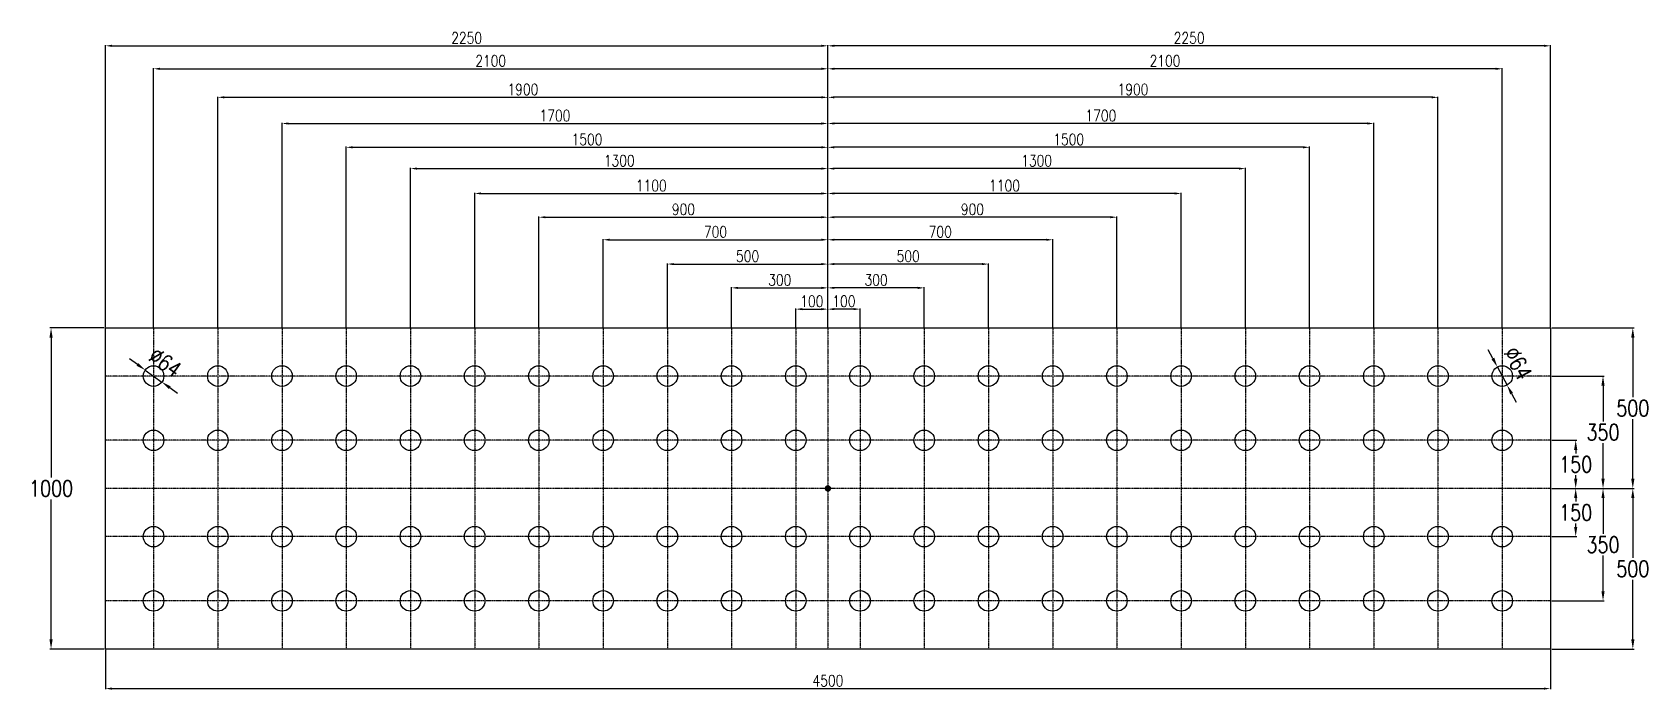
# Model space of a CAD drawing. Header units: millimetres. Extents: x 1541 to 289025, y -12015 to 47026.
# Drawn here: x 81802 to 86833, y 6108 to 8155 of the extents above; entities that cross this region are included whole.
import ezdxf

# ---------------------------------------------------------------- set-up
doc = ezdxf.new("R2010")
doc.units = ezdxf.units.MM
doc.header["$LTSCALE"] = 0.1
doc.linetypes.add('DASHDOT', pattern=[25.4, 12.7, -6.35, 0, -6.35])
for name, color, linetype in [('COTAS', 8, 'Continuous'), ('EJE PERNO', 1, 'DASHDOT'), ('PERNOS', 3, 'Continuous'), ('PLATINA', 5, 'Continuous')]:
    doc.layers.add(name, color=color, linetype=linetype)
doc.styles.add('CNI_COTAS', font='romans.shx', dxfattribs={"width": 0.8})
doc.dimstyles.new('1.2', dxfattribs={"dimscale": 0, "dimtxt": 35, "dimasz": 20, "dimexe": 2, "dimexo": 2, "dimgap": 7, "dimtad": 1, "dimdec": 0, "dimzin": 4, "dimdsep": 46, "dimtxsty": 'CNI_COTAS', "dimcen": 0, "dimclrd": 256, "dimclrt": 3, "dimadec": 0, "dimazin": 0, "dimtfac": 1, "dimtdec": 0, "dimtmove": 2, "dimatfit": 0, "dimfxl": 0.05, "dimtolj": 1, "dimtzin": 0, "dimarcsym": 1})
doc.dimstyles.new('1.3', dxfattribs={"dimscale": 0, "dimtxt": 50, "dimasz": 30, "dimexe": 4, "dimexo": 4, "dimgap": 9, "dimtad": 1, "dimdec": 0, "dimzin": 4, "dimdsep": 46, "dimtxsty": 'CNI_COTAS', "dimcen": 0, "dimclrd": 256, "dimclrt": 3, "dimadec": 0, "dimazin": 0, "dimtfac": 1, "dimtdec": 0, "dimtmove": 2, "dimatfit": 0, "dimfxl": 0.05, "dimtolj": 1, "dimtzin": 0, "dimarcsym": 0})

# ---------------------------------------------------------------- blocks, each defined once
blk = doc.blocks.new('*D1571')
at = {"layer": 'COTAS', "lineweight": -2, "ltscale": 3, "transparency": 16777216}
for p, q in [((82129.4, 7120.7), (82105, 7138.2)), ((82153.8, 7103.2), (82205.8, 7066)), ((82230.2, 7048.5), (82254.6, 7031))]:
    blk.add_line(p, q, dxfattribs=at)
at = {"layer": 'COTAS', "ltscale": 3, "transparency": 16777216}
for points in [[(82132.3, 7124.8), (82126.5, 7116.6), (82153.8, 7103.2)], [(82233.1, 7052.6), (82227.3, 7044.4), (82205.8, 7066)]]:
    blk.add_solid(points, dxfattribs=at)
at = {"layer": 'Defpoints', "color": 0, "ltscale": 3, "transparency": 16777216}
for p in [(82153.8, 7103.2), (82205.8, 7066)]:
    blk.add_point(p, dxfattribs=at)
at = {"layer": 'COTAS', "color": 3, "ltscale": 3, "transparency": 16777216, "insert": (82216.1, 7126.5), "char_height": 50, "attachment_point": 5, "rotation": 324.3903, "style": 'CNI_COTAS'}
blk.add_mtext('\\A1;∅64', dxfattribs=at)
blk = doc.blocks.new('*D1572')
at = {"layer": 'COTAS', "lineweight": -2, "ltscale": 3, "transparency": 16777216}
for p, q in [((86350.6, 7139.3), (86336.5, 7165.8)), ((86364.8, 7112.8), (86394.9, 7056.4)), ((86409, 7029.9), (86423.1, 7003.4))]:
    blk.add_line(p, q, dxfattribs=at)
at = {"layer": 'COTAS', "ltscale": 3, "transparency": 16777216}
for points in [[(86355, 7141.7), (86346.2, 7137), (86364.8, 7112.8)], [(86413.4, 7032.3), (86404.6, 7027.6), (86394.9, 7056.4)]]:
    blk.add_solid(points, dxfattribs=at)
at = {"layer": 'Defpoints', "color": 0, "ltscale": 3, "transparency": 16777216}
for p in [(86364.8, 7112.8), (86394.9, 7056.4)]:
    blk.add_point(p, dxfattribs=at)
at = {"layer": 'COTAS', "color": 3, "ltscale": 3, "transparency": 16777216, "insert": (86428.9, 7124), "char_height": 50, "attachment_point": 5, "rotation": 298.0742, "style": 'CNI_COTAS'}
blk.add_mtext('\\A1;∅64', dxfattribs=at)
blk = doc.blocks.new('*D1625')
at = {"layer": 'COTAS', "color": 0, "lineweight": -2, "transparency": 16777216}
for p, q in [((84279.8, 7236.6), (84279.8, 7295)), ((84379.8, 7236.6), (84379.8, 7295))]:
    blk.add_line(p, q, dxfattribs=at)
at = {"layer": 'COTAS', "lineweight": -2, "transparency": 16777216}
blk.add_line((84359.8, 7293), (84299.8, 7293), dxfattribs=at)
at = {"layer": 'COTAS', "transparency": 16777216}
for points in [[(84299.8, 7296.3), (84299.8, 7289.7), (84279.8, 7293)], [(84359.8, 7296.3), (84359.8, 7289.7), (84379.8, 7293)]]:
    blk.add_solid(points, dxfattribs=at)
at = {"layer": 'Defpoints', "color": 0, "transparency": 16777216}
for p in [(84279.8, 7293), (84279.8, 7234.6), (84379.8, 7234.6)]:
    blk.add_point(p, dxfattribs=at)
at = {"layer": 'COTAS', "color": 3, "transparency": 16777216, "insert": (84329.8, 7317.5), "char_height": 35, "attachment_point": 5, "style": 'CNI_COTAS'}
blk.add_mtext('\\A1;100', dxfattribs=at)
blk = doc.blocks.new('*D1626')
at = {"layer": 'COTAS', "color": 0, "lineweight": -2, "transparency": 16777216}
for p, q in [((84279.8, 7236.6), (84279.8, 7361.2)), ((84579.8, 7236.6), (84579.8, 7361.2))]:
    blk.add_line(p, q, dxfattribs=at)
at = {"layer": 'COTAS', "lineweight": -2, "transparency": 16777216}
blk.add_line((84559.8, 7359.2), (84299.8, 7359.2), dxfattribs=at)
at = {"layer": 'COTAS', "transparency": 16777216}
for points in [[(84299.8, 7362.5), (84299.8, 7355.8), (84279.8, 7359.2)], [(84559.8, 7362.5), (84559.8, 7355.8), (84579.8, 7359.2)]]:
    blk.add_solid(points, dxfattribs=at)
at = {"layer": 'Defpoints', "color": 0, "transparency": 16777216}
for p in [(84279.8, 7359.2), (84279.8, 7234.6), (84579.8, 7234.6)]:
    blk.add_point(p, dxfattribs=at)
at = {"layer": 'COTAS', "color": 3, "transparency": 16777216, "insert": (84429.8, 7383.7), "char_height": 35, "attachment_point": 5, "style": 'CNI_COTAS'}
blk.add_mtext('\\A1;300', dxfattribs=at)
blk = doc.blocks.new('*D1627')
at = {"layer": 'COTAS', "color": 0, "lineweight": -2, "transparency": 16777216}
for p, q in [((84279.8, 7236.6), (84279.8, 7435.3)), ((84779.8, 7236.6), (84779.8, 7435.3))]:
    blk.add_line(p, q, dxfattribs=at)
at = {"layer": 'COTAS', "lineweight": -2, "transparency": 16777216}
blk.add_line((84759.8, 7433.3), (84299.8, 7433.3), dxfattribs=at)
at = {"layer": 'COTAS', "transparency": 16777216}
for points in [[(84299.8, 7436.6), (84299.8, 7429.9), (84279.8, 7433.3)], [(84759.8, 7436.6), (84759.8, 7429.9), (84779.8, 7433.3)]]:
    blk.add_solid(points, dxfattribs=at)
at = {"layer": 'Defpoints', "color": 0, "transparency": 16777216}
for p in [(84279.8, 7433.3), (84279.8, 7234.6), (84779.8, 7234.6)]:
    blk.add_point(p, dxfattribs=at)
at = {"layer": 'COTAS', "color": 3, "transparency": 16777216, "insert": (84529.8, 7457.8), "char_height": 35, "attachment_point": 5, "style": 'CNI_COTAS'}
blk.add_mtext('\\A1;500', dxfattribs=at)
blk = doc.blocks.new('*D1628')
at = {"layer": 'COTAS', "color": 0, "lineweight": -2, "transparency": 16777216}
for p, q in [((84279.8, 7236.6), (84279.8, 7511)), ((84979.8, 7236.6), (84979.8, 7511))]:
    blk.add_line(p, q, dxfattribs=at)
at = {"layer": 'COTAS', "lineweight": -2, "transparency": 16777216}
blk.add_line((84959.8, 7509), (84299.8, 7509), dxfattribs=at)
at = {"layer": 'COTAS', "transparency": 16777216}
for points in [[(84299.8, 7512.3), (84299.8, 7505.7), (84279.8, 7509)], [(84959.8, 7512.3), (84959.8, 7505.7), (84979.8, 7509)]]:
    blk.add_solid(points, dxfattribs=at)
at = {"layer": 'Defpoints', "color": 0, "transparency": 16777216}
for p in [(84279.8, 7509), (84279.8, 7234.6), (84979.8, 7234.6)]:
    blk.add_point(p, dxfattribs=at)
at = {"layer": 'COTAS', "color": 3, "transparency": 16777216, "insert": (84629.8, 7533.5), "char_height": 35, "attachment_point": 5, "style": 'CNI_COTAS'}
blk.add_mtext('\\A1;700', dxfattribs=at)
blk = doc.blocks.new('*D1629')
at = {"layer": 'COTAS', "color": 0, "lineweight": -2, "transparency": 16777216}
for p, q in [((84279.8, 7236.6), (84279.8, 7581.2)), ((85179.8, 7236.6), (85179.8, 7581.2))]:
    blk.add_line(p, q, dxfattribs=at)
at = {"layer": 'COTAS', "lineweight": -2, "transparency": 16777216}
blk.add_line((85159.8, 7579.2), (84299.8, 7579.2), dxfattribs=at)
at = {"layer": 'COTAS', "transparency": 16777216}
for points in [[(84299.8, 7582.5), (84299.8, 7575.9), (84279.8, 7579.2)], [(85159.8, 7582.5), (85159.8, 7575.9), (85179.8, 7579.2)]]:
    blk.add_solid(points, dxfattribs=at)
at = {"layer": 'Defpoints', "color": 0, "transparency": 16777216}
for p in [(84279.8, 7579.2), (84279.8, 7234.6), (85179.8, 7234.6)]:
    blk.add_point(p, dxfattribs=at)
at = {"layer": 'COTAS', "color": 3, "transparency": 16777216, "insert": (84729.8, 7603.7), "char_height": 35, "attachment_point": 5, "rotation": 359.9999, "style": 'CNI_COTAS'}
blk.add_mtext('\\A1;900', dxfattribs=at)
blk = doc.blocks.new('*D1630')
at = {"layer": 'COTAS', "color": 0, "lineweight": -2, "transparency": 16777216}
for p, q in [((84279.8, 7236.6), (84279.8, 7655.2)), ((85379.8, 7236.6), (85379.8, 7655.2))]:
    blk.add_line(p, q, dxfattribs=at)
at = {"layer": 'COTAS', "lineweight": -2, "transparency": 16777216}
blk.add_line((85359.8, 7653.2), (84299.8, 7653.2), dxfattribs=at)
at = {"layer": 'COTAS', "transparency": 16777216}
for points in [[(84299.8, 7656.5), (84299.8, 7649.8), (84279.8, 7653.2)], [(85359.8, 7656.5), (85359.8, 7649.8), (85379.8, 7653.2)]]:
    blk.add_solid(points, dxfattribs=at)
at = {"layer": 'Defpoints', "color": 0, "transparency": 16777216}
for p in [(84279.8, 7653.2), (84279.8, 7234.6), (85379.8, 7234.6)]:
    blk.add_point(p, dxfattribs=at)
at = {"layer": 'COTAS', "color": 3, "transparency": 16777216, "insert": (84829.8, 7677.7), "char_height": 35, "attachment_point": 5, "rotation": 359.9999, "style": 'CNI_COTAS'}
blk.add_mtext('\\A1;1100', dxfattribs=at)
blk = doc.blocks.new('*D1631')
at = {"layer": 'COTAS', "color": 0, "lineweight": -2, "transparency": 16777216}
for p, q in [((84279.8, 7236.6), (84279.8, 7732.6)), ((85579.8, 7236.6), (85579.8, 7732.6))]:
    blk.add_line(p, q, dxfattribs=at)
at = {"layer": 'COTAS', "lineweight": -2, "transparency": 16777216}
blk.add_line((85559.8, 7730.6), (84299.8, 7730.6), dxfattribs=at)
at = {"layer": 'COTAS', "transparency": 16777216}
for points in [[(84299.8, 7733.9), (84299.8, 7727.3), (84279.8, 7730.6)], [(85559.8, 7733.9), (85559.8, 7727.3), (85579.8, 7730.6)]]:
    blk.add_solid(points, dxfattribs=at)
at = {"layer": 'Defpoints', "color": 0, "transparency": 16777216}
for p in [(84279.8, 7730.6), (84279.8, 7234.6), (85579.8, 7234.6)]:
    blk.add_point(p, dxfattribs=at)
at = {"layer": 'COTAS', "color": 3, "transparency": 16777216, "insert": (84929.8, 7755.1), "char_height": 35, "attachment_point": 5, "style": 'CNI_COTAS'}
blk.add_mtext('\\A1;1300', dxfattribs=at)
blk = doc.blocks.new('*D1632')
at = {"layer": 'COTAS', "color": 0, "lineweight": -2, "transparency": 16777216}
for p, q in [((84279.8, 7236.6), (84279.8, 7798.9)), ((85779.8, 7236.6), (85779.8, 7798.9))]:
    blk.add_line(p, q, dxfattribs=at)
at = {"layer": 'COTAS', "lineweight": -2, "transparency": 16777216}
blk.add_line((85759.8, 7796.9), (84299.8, 7796.9), dxfattribs=at)
at = {"layer": 'COTAS', "transparency": 16777216}
for points in [[(84299.8, 7800.2), (84299.8, 7793.5), (84279.8, 7796.9)], [(85759.8, 7800.2), (85759.8, 7793.5), (85779.8, 7796.9)]]:
    blk.add_solid(points, dxfattribs=at)
at = {"layer": 'Defpoints', "color": 0, "transparency": 16777216}
for p in [(84279.8, 7796.9), (84279.8, 7234.6), (85779.8, 7234.6)]:
    blk.add_point(p, dxfattribs=at)
at = {"layer": 'COTAS', "color": 3, "transparency": 16777216, "insert": (85029.8, 7821.4), "char_height": 35, "attachment_point": 5, "rotation": 359.9999, "style": 'CNI_COTAS'}
blk.add_mtext('\\A1;1500', dxfattribs=at)
blk = doc.blocks.new('*D1633')
at = {"layer": 'COTAS', "color": 0, "lineweight": -2, "transparency": 16777216}
for p, q in [((84279.8, 7236.6), (84279.8, 7873.1)), ((85979.8, 7236.6), (85979.8, 7873.1))]:
    blk.add_line(p, q, dxfattribs=at)
at = {"layer": 'COTAS', "lineweight": -2, "transparency": 16777216}
blk.add_line((85959.8, 7871.1), (84299.8, 7871.1), dxfattribs=at)
at = {"layer": 'COTAS', "transparency": 16777216}
for points in [[(84299.8, 7874.4), (84299.8, 7867.7), (84279.8, 7871.1)], [(85959.8, 7874.4), (85959.8, 7867.7), (85979.8, 7871.1)]]:
    blk.add_solid(points, dxfattribs=at)
at = {"layer": 'Defpoints', "color": 0, "transparency": 16777216}
for p in [(84279.8, 7871.1), (84279.8, 7234.6), (85979.8, 7234.6)]:
    blk.add_point(p, dxfattribs=at)
at = {"layer": 'COTAS', "color": 3, "transparency": 16777216, "insert": (85129.8, 7895.6), "char_height": 35, "attachment_point": 5, "style": 'CNI_COTAS'}
blk.add_mtext('\\A1;1700', dxfattribs=at)
blk = doc.blocks.new('*D1634')
at = {"layer": 'COTAS', "color": 0, "lineweight": -2, "transparency": 16777216}
for p, q in [((84279.8, 7236.6), (84279.8, 7954.5)), ((86179.8, 7236.6), (86179.8, 7954.5))]:
    blk.add_line(p, q, dxfattribs=at)
at = {"layer": 'COTAS', "lineweight": -2, "transparency": 16777216}
blk.add_line((86159.8, 7952.5), (84299.8, 7952.5), dxfattribs=at)
at = {"layer": 'COTAS', "transparency": 16777216}
for points in [[(84299.8, 7955.8), (84299.8, 7949.2), (84279.8, 7952.5)], [(86159.8, 7955.8), (86159.8, 7949.2), (86179.8, 7952.5)]]:
    blk.add_solid(points, dxfattribs=at)
at = {"layer": 'Defpoints', "color": 0, "transparency": 16777216}
for p in [(84279.8, 7952.5), (84279.8, 7234.6), (86179.8, 7234.6)]:
    blk.add_point(p, dxfattribs=at)
at = {"layer": 'COTAS', "color": 3, "transparency": 16777216, "insert": (85229.8, 7977), "char_height": 35, "attachment_point": 5, "style": 'CNI_COTAS'}
blk.add_mtext('\\A1;1900', dxfattribs=at)
blk = doc.blocks.new('*D1635')
at = {"layer": 'COTAS', "color": 0, "lineweight": -2, "transparency": 16777216}
for p, q in [((84279.8, 7236.6), (84279.8, 8043.4)), ((86379.8, 7236.6), (86379.8, 8043.4))]:
    blk.add_line(p, q, dxfattribs=at)
at = {"layer": 'COTAS', "lineweight": -2, "transparency": 16777216}
blk.add_line((86359.8, 8041.4), (84299.8, 8041.4), dxfattribs=at)
at = {"layer": 'COTAS', "transparency": 16777216}
for points in [[(84299.8, 8044.7), (84299.8, 8038), (84279.8, 8041.4)], [(86359.8, 8044.7), (86359.8, 8038), (86379.8, 8041.4)]]:
    blk.add_solid(points, dxfattribs=at)
at = {"layer": 'Defpoints', "color": 0, "transparency": 16777216}
for p in [(84279.8, 8041.4), (84279.8, 7234.6), (86379.8, 7234.6)]:
    blk.add_point(p, dxfattribs=at)
at = {"layer": 'COTAS', "color": 3, "transparency": 16777216, "insert": (85329.8, 8065.9), "char_height": 35, "attachment_point": 5, "style": 'CNI_COTAS'}
blk.add_mtext('\\A1;2100', dxfattribs=at)
blk = doc.blocks.new('*D1636')
at = {"layer": 'COTAS', "color": 0, "lineweight": -2, "transparency": 16777216}
for p, q in [((84279.8, 7236.6), (84279.8, 8114.9)), ((86529.8, 7236.6), (86529.8, 8114.9))]:
    blk.add_line(p, q, dxfattribs=at)
at = {"layer": 'COTAS', "lineweight": -2, "transparency": 16777216}
blk.add_line((86509.8, 8112.9), (84299.8, 8112.9), dxfattribs=at)
at = {"layer": 'COTAS', "transparency": 16777216}
for points in [[(84299.8, 8116.3), (84299.8, 8109.6), (84279.8, 8112.9)], [(86509.8, 8116.3), (86509.8, 8109.6), (86529.8, 8112.9)]]:
    blk.add_solid(points, dxfattribs=at)
at = {"layer": 'Defpoints', "color": 0, "transparency": 16777216}
for p in [(84279.8, 8112.9), (84279.8, 7234.6), (86529.8, 7234.6)]:
    blk.add_point(p, dxfattribs=at)
at = {"layer": 'COTAS', "color": 3, "transparency": 16777216, "insert": (85404.8, 8137.4), "char_height": 35, "attachment_point": 5, "rotation": 0, "style": 'CNI_COTAS'}
blk.add_mtext('\\A1;2250', dxfattribs=at)
blk = doc.blocks.new('*D1176')
at = {"layer": 'COTAS', "color": 0, "lineweight": -2, "transparency": 16777216}
for p, q in [((84179.8, 7236.6), (84179.8, 7295)), ((84279.8, 7236.6), (84279.8, 7295))]:
    blk.add_line(p, q, dxfattribs=at)
at = {"layer": 'COTAS', "lineweight": -2, "transparency": 16777216}
blk.add_line((84199.8, 7293), (84259.8, 7293), dxfattribs=at)
at = {"layer": 'COTAS', "transparency": 16777216}
for points in [[(84199.8, 7296.3), (84199.8, 7289.7), (84179.8, 7293)], [(84259.8, 7296.3), (84259.8, 7289.7), (84279.8, 7293)]]:
    blk.add_solid(points, dxfattribs=at)
at = {"layer": 'Defpoints', "color": 0, "transparency": 16777216}
for p in [(84279.8, 7293), (84179.8, 7234.6), (84279.8, 7234.6)]:
    blk.add_point(p, dxfattribs=at)
at = {"layer": 'COTAS', "color": 3, "transparency": 16777216, "insert": (84229.8, 7317.5), "char_height": 35, "attachment_point": 5, "style": 'CNI_COTAS'}
blk.add_mtext('\\A1;100', dxfattribs=at)
blk = doc.blocks.new('*D1177')
at = {"layer": 'COTAS', "color": 0, "lineweight": -2, "transparency": 16777216}
for p, q in [((83979.8, 7236.6), (83979.8, 7361.2)), ((84279.8, 7236.6), (84279.8, 7361.2))]:
    blk.add_line(p, q, dxfattribs=at)
at = {"layer": 'COTAS', "lineweight": -2, "transparency": 16777216}
blk.add_line((83999.8, 7359.2), (84259.8, 7359.2), dxfattribs=at)
at = {"layer": 'COTAS', "transparency": 16777216}
for points in [[(83999.8, 7362.5), (83999.8, 7355.8), (83979.8, 7359.2)], [(84259.8, 7362.5), (84259.8, 7355.8), (84279.8, 7359.2)]]:
    blk.add_solid(points, dxfattribs=at)
at = {"layer": 'Defpoints', "color": 0, "transparency": 16777216}
for p in [(84279.8, 7359.2), (83979.8, 7234.6), (84279.8, 7234.6)]:
    blk.add_point(p, dxfattribs=at)
at = {"layer": 'COTAS', "color": 3, "transparency": 16777216, "insert": (84129.8, 7383.7), "char_height": 35, "attachment_point": 5, "style": 'CNI_COTAS'}
blk.add_mtext('\\A1;300', dxfattribs=at)
blk = doc.blocks.new('*D1178')
at = {"layer": 'COTAS', "color": 0, "lineweight": -2, "transparency": 16777216}
for p, q in [((83779.8, 7236.6), (83779.8, 7435.3)), ((84279.8, 7236.6), (84279.8, 7435.3))]:
    blk.add_line(p, q, dxfattribs=at)
at = {"layer": 'COTAS', "lineweight": -2, "transparency": 16777216}
blk.add_line((83799.8, 7433.3), (84259.8, 7433.3), dxfattribs=at)
at = {"layer": 'COTAS', "transparency": 16777216}
for points in [[(83799.8, 7436.6), (83799.8, 7429.9), (83779.8, 7433.3)], [(84259.8, 7436.6), (84259.8, 7429.9), (84279.8, 7433.3)]]:
    blk.add_solid(points, dxfattribs=at)
at = {"layer": 'Defpoints', "color": 0, "transparency": 16777216}
for p in [(84279.8, 7433.3), (83779.8, 7234.6), (84279.8, 7234.6)]:
    blk.add_point(p, dxfattribs=at)
at = {"layer": 'COTAS', "color": 3, "transparency": 16777216, "insert": (84029.8, 7457.8), "char_height": 35, "attachment_point": 5, "style": 'CNI_COTAS'}
blk.add_mtext('\\A1;500', dxfattribs=at)
blk = doc.blocks.new('*D1179')
at = {"layer": 'COTAS', "color": 0, "lineweight": -2, "transparency": 16777216}
for p, q in [((83579.8, 7236.6), (83579.8, 7511)), ((84279.8, 7236.6), (84279.8, 7511))]:
    blk.add_line(p, q, dxfattribs=at)
at = {"layer": 'COTAS', "lineweight": -2, "transparency": 16777216}
blk.add_line((83599.8, 7509), (84259.8, 7509), dxfattribs=at)
at = {"layer": 'COTAS', "transparency": 16777216}
for points in [[(83599.8, 7512.3), (83599.8, 7505.7), (83579.8, 7509)], [(84259.8, 7512.3), (84259.8, 7505.7), (84279.8, 7509)]]:
    blk.add_solid(points, dxfattribs=at)
at = {"layer": 'Defpoints', "color": 0, "transparency": 16777216}
for p in [(84279.8, 7509), (83579.8, 7234.6), (84279.8, 7234.6)]:
    blk.add_point(p, dxfattribs=at)
at = {"layer": 'COTAS', "color": 3, "transparency": 16777216, "insert": (83929.8, 7533.5), "char_height": 35, "attachment_point": 5, "style": 'CNI_COTAS'}
blk.add_mtext('\\A1;700', dxfattribs=at)
blk = doc.blocks.new('*D1180')
at = {"layer": 'COTAS', "color": 0, "lineweight": -2, "transparency": 16777216}
for p, q in [((83379.8, 7236.6), (83379.8, 7581.2)), ((84279.8, 7236.6), (84279.8, 7581.2))]:
    blk.add_line(p, q, dxfattribs=at)
at = {"layer": 'COTAS', "lineweight": -2, "transparency": 16777216}
blk.add_line((83399.8, 7579.2), (84259.8, 7579.2), dxfattribs=at)
at = {"layer": 'COTAS', "transparency": 16777216}
for points in [[(83399.8, 7582.5), (83399.8, 7575.9), (83379.8, 7579.2)], [(84259.8, 7582.5), (84259.8, 7575.9), (84279.8, 7579.2)]]:
    blk.add_solid(points, dxfattribs=at)
at = {"layer": 'Defpoints', "color": 0, "transparency": 16777216}
for p in [(84279.8, 7579.2), (83379.8, 7234.6), (84279.8, 7234.6)]:
    blk.add_point(p, dxfattribs=at)
at = {"layer": 'COTAS', "color": 3, "transparency": 16777216, "insert": (83829.8, 7603.7), "char_height": 35, "attachment_point": 5, "rotation": 0.0001, "style": 'CNI_COTAS'}
blk.add_mtext('\\A1;900', dxfattribs=at)
blk = doc.blocks.new('*D1181')
at = {"layer": 'COTAS', "color": 0, "lineweight": -2, "transparency": 16777216}
for p, q in [((83179.8, 7236.6), (83179.8, 7655.2)), ((84279.8, 7236.6), (84279.8, 7655.2))]:
    blk.add_line(p, q, dxfattribs=at)
at = {"layer": 'COTAS', "lineweight": -2, "transparency": 16777216}
blk.add_line((83199.8, 7653.2), (84259.8, 7653.2), dxfattribs=at)
at = {"layer": 'COTAS', "transparency": 16777216}
for points in [[(83199.8, 7656.5), (83199.8, 7649.8), (83179.8, 7653.2)], [(84259.8, 7656.5), (84259.8, 7649.8), (84279.8, 7653.2)]]:
    blk.add_solid(points, dxfattribs=at)
at = {"layer": 'Defpoints', "color": 0, "transparency": 16777216}
for p in [(84279.8, 7653.2), (83179.8, 7234.6), (84279.8, 7234.6)]:
    blk.add_point(p, dxfattribs=at)
at = {"layer": 'COTAS', "color": 3, "transparency": 16777216, "insert": (83729.8, 7677.7), "char_height": 35, "attachment_point": 5, "rotation": 0.0001, "style": 'CNI_COTAS'}
blk.add_mtext('\\A1;1100', dxfattribs=at)
blk = doc.blocks.new('*D1182')
at = {"layer": 'COTAS', "color": 0, "lineweight": -2, "transparency": 16777216}
for p, q in [((82979.8, 7236.6), (82979.8, 7732.6)), ((84279.8, 7236.6), (84279.8, 7732.6))]:
    blk.add_line(p, q, dxfattribs=at)
at = {"layer": 'COTAS', "lineweight": -2, "transparency": 16777216}
blk.add_line((82999.8, 7730.6), (84259.8, 7730.6), dxfattribs=at)
at = {"layer": 'COTAS', "transparency": 16777216}
for points in [[(82999.8, 7733.9), (82999.8, 7727.3), (82979.8, 7730.6)], [(84259.8, 7733.9), (84259.8, 7727.3), (84279.8, 7730.6)]]:
    blk.add_solid(points, dxfattribs=at)
at = {"layer": 'Defpoints', "color": 0, "transparency": 16777216}
for p in [(84279.8, 7730.6), (82979.8, 7234.6), (84279.8, 7234.6)]:
    blk.add_point(p, dxfattribs=at)
at = {"layer": 'COTAS', "color": 3, "transparency": 16777216, "insert": (83629.8, 7755.1), "char_height": 35, "attachment_point": 5, "style": 'CNI_COTAS'}
blk.add_mtext('\\A1;1300', dxfattribs=at)
blk = doc.blocks.new('*D1183')
at = {"layer": 'COTAS', "color": 0, "lineweight": -2, "transparency": 16777216}
for p, q in [((82779.8, 7236.6), (82779.8, 7798.9)), ((84279.8, 7236.6), (84279.8, 7798.9))]:
    blk.add_line(p, q, dxfattribs=at)
at = {"layer": 'COTAS', "lineweight": -2, "transparency": 16777216}
blk.add_line((82799.8, 7796.9), (84259.8, 7796.9), dxfattribs=at)
at = {"layer": 'COTAS', "transparency": 16777216}
for points in [[(82799.8, 7800.2), (82799.8, 7793.5), (82779.8, 7796.9)], [(84259.8, 7800.2), (84259.8, 7793.5), (84279.8, 7796.9)]]:
    blk.add_solid(points, dxfattribs=at)
at = {"layer": 'Defpoints', "color": 0, "transparency": 16777216}
for p in [(84279.8, 7796.9), (82779.8, 7234.6), (84279.8, 7234.6)]:
    blk.add_point(p, dxfattribs=at)
at = {"layer": 'COTAS', "color": 3, "transparency": 16777216, "insert": (83529.8, 7821.4), "char_height": 35, "attachment_point": 5, "rotation": 0.0001, "style": 'CNI_COTAS'}
blk.add_mtext('\\A1;1500', dxfattribs=at)
blk = doc.blocks.new('*D1184')
at = {"layer": 'COTAS', "color": 0, "lineweight": -2, "transparency": 16777216}
for p, q in [((82579.8, 7236.6), (82579.8, 7873.1)), ((84279.8, 7236.6), (84279.8, 7873.1))]:
    blk.add_line(p, q, dxfattribs=at)
at = {"layer": 'COTAS', "lineweight": -2, "transparency": 16777216}
blk.add_line((82599.8, 7871.1), (84259.8, 7871.1), dxfattribs=at)
at = {"layer": 'COTAS', "transparency": 16777216}
for points in [[(82599.8, 7874.4), (82599.8, 7867.7), (82579.8, 7871.1)], [(84259.8, 7874.4), (84259.8, 7867.7), (84279.8, 7871.1)]]:
    blk.add_solid(points, dxfattribs=at)
at = {"layer": 'Defpoints', "color": 0, "transparency": 16777216}
for p in [(84279.8, 7871.1), (82579.8, 7234.6), (84279.8, 7234.6)]:
    blk.add_point(p, dxfattribs=at)
at = {"layer": 'COTAS', "color": 3, "transparency": 16777216, "insert": (83429.8, 7895.6), "char_height": 35, "attachment_point": 5, "style": 'CNI_COTAS'}
blk.add_mtext('\\A1;1700', dxfattribs=at)
blk = doc.blocks.new('*D1185')
at = {"layer": 'COTAS', "color": 0, "lineweight": -2, "transparency": 16777216}
for p, q in [((82379.8, 7236.6), (82379.8, 7954.5)), ((84279.8, 7236.6), (84279.8, 7954.5))]:
    blk.add_line(p, q, dxfattribs=at)
at = {"layer": 'COTAS', "lineweight": -2, "transparency": 16777216}
blk.add_line((82399.8, 7952.5), (84259.8, 7952.5), dxfattribs=at)
at = {"layer": 'COTAS', "transparency": 16777216}
for points in [[(82399.8, 7955.8), (82399.8, 7949.2), (82379.8, 7952.5)], [(84259.8, 7955.8), (84259.8, 7949.2), (84279.8, 7952.5)]]:
    blk.add_solid(points, dxfattribs=at)
at = {"layer": 'Defpoints', "color": 0, "transparency": 16777216}
for p in [(84279.8, 7952.5), (82379.8, 7234.6), (84279.8, 7234.6)]:
    blk.add_point(p, dxfattribs=at)
at = {"layer": 'COTAS', "color": 3, "transparency": 16777216, "insert": (83329.8, 7977), "char_height": 35, "attachment_point": 5, "style": 'CNI_COTAS'}
blk.add_mtext('\\A1;1900', dxfattribs=at)
blk = doc.blocks.new('*D1186')
at = {"layer": 'COTAS', "color": 0, "lineweight": -2, "transparency": 16777216}
for p, q in [((82179.8, 7236.6), (82179.8, 8043.4)), ((84279.8, 7236.6), (84279.8, 8043.4))]:
    blk.add_line(p, q, dxfattribs=at)
at = {"layer": 'COTAS', "lineweight": -2, "transparency": 16777216}
blk.add_line((82199.8, 8041.4), (84259.8, 8041.4), dxfattribs=at)
at = {"layer": 'COTAS', "transparency": 16777216}
for points in [[(82199.8, 8044.7), (82199.8, 8038), (82179.8, 8041.4)], [(84259.8, 8044.7), (84259.8, 8038), (84279.8, 8041.4)]]:
    blk.add_solid(points, dxfattribs=at)
at = {"layer": 'Defpoints', "color": 0, "transparency": 16777216}
for p in [(84279.8, 8041.4), (82179.8, 7234.6), (84279.8, 7234.6)]:
    blk.add_point(p, dxfattribs=at)
at = {"layer": 'COTAS', "color": 3, "transparency": 16777216, "insert": (83229.8, 8065.9), "char_height": 35, "attachment_point": 5, "style": 'CNI_COTAS'}
blk.add_mtext('\\A1;2100', dxfattribs=at)
blk = doc.blocks.new('*D1187')
at = {"layer": 'COTAS', "color": 0, "lineweight": -2, "transparency": 16777216}
for p, q in [((82029.8, 7236.6), (82029.8, 8114.9)), ((84279.8, 7236.6), (84279.8, 8114.9))]:
    blk.add_line(p, q, dxfattribs=at)
at = {"layer": 'COTAS', "lineweight": -2, "transparency": 16777216}
blk.add_line((82049.8, 8112.9), (84259.8, 8112.9), dxfattribs=at)
at = {"layer": 'COTAS', "transparency": 16777216}
for points in [[(82049.8, 8116.3), (82049.8, 8109.6), (82029.8, 8112.9)], [(84259.8, 8116.3), (84259.8, 8109.6), (84279.8, 8112.9)]]:
    blk.add_solid(points, dxfattribs=at)
at = {"layer": 'Defpoints', "color": 0, "transparency": 16777216}
for p in [(84279.8, 8112.9), (82029.8, 7234.6), (84279.8, 7234.6)]:
    blk.add_point(p, dxfattribs=at)
at = {"layer": 'COTAS', "color": 3, "transparency": 16777216, "insert": (83154.8, 8137.4), "char_height": 35, "attachment_point": 5, "style": 'CNI_COTAS'}
blk.add_mtext('\\A1;2250', dxfattribs=at)
blk = doc.blocks.new('*D1637')
at = {"layer": 'COTAS', "color": 0, "lineweight": -2, "ltscale": 3, "transparency": 16777216}
for p, q in [((86533.8, 6734.6), (86612.6, 6734.6)), ((86533.8, 6584.6), (86612.6, 6584.6))]:
    blk.add_line(p, q, dxfattribs=at)
at = {"layer": 'COTAS', "lineweight": -2, "ltscale": 3, "transparency": 16777216}
for p, q in [((86608.6, 6704.6), (86608.6, 6693.6)), ((86608.6, 6614.6), (86608.6, 6625.6))]:
    blk.add_line(p, q, dxfattribs=at)
at = {"layer": 'COTAS', "ltscale": 3, "transparency": 16777216}
for points in [[(86603.6, 6704.6), (86613.6, 6704.6), (86608.6, 6734.6)], [(86603.6, 6614.6), (86613.6, 6614.6), (86608.6, 6584.6)]]:
    blk.add_solid(points, dxfattribs=at)
at = {"layer": 'Defpoints', "color": 0, "ltscale": 3, "transparency": 16777216}
for p in [(86529.8, 6734.6), (86608.6, 6734.6), (86529.8, 6584.6)]:
    blk.add_point(p, dxfattribs=at)
at = {"layer": 'COTAS', "color": 3, "ltscale": 3, "transparency": 16777216, "insert": (86608.6, 6659.6), "char_height": 50, "attachment_point": 5, "rotation": 0.2, "style": 'CNI_COTAS'}
blk.add_mtext('\\A1;150', dxfattribs=at)
blk = doc.blocks.new('*D1638')
at = {"layer": 'COTAS', "color": 0, "lineweight": -2, "ltscale": 3, "transparency": 16777216}
for p, q in [((86533.8, 6734.6), (86697.7, 6734.6)), ((86533.8, 6384.6), (86697.7, 6384.6))]:
    blk.add_line(p, q, dxfattribs=at)
at = {"layer": 'COTAS', "lineweight": -2, "ltscale": 3, "transparency": 16777216}
for p, q in [((86693.7, 6704.6), (86693.7, 6593.6)), ((86693.7, 6414.6), (86693.7, 6525.6))]:
    blk.add_line(p, q, dxfattribs=at)
at = {"layer": 'COTAS', "ltscale": 3, "transparency": 16777216}
for points in [[(86688.7, 6704.6), (86698.7, 6704.6), (86693.7, 6734.6)], [(86688.7, 6414.6), (86698.7, 6414.6), (86693.7, 6384.6)]]:
    blk.add_solid(points, dxfattribs=at)
at = {"layer": 'Defpoints', "color": 0, "ltscale": 3, "transparency": 16777216}
for p in [(86529.8, 6734.6), (86693.7, 6734.6), (86529.8, 6384.6)]:
    blk.add_point(p, dxfattribs=at)
at = {"layer": 'COTAS', "color": 3, "ltscale": 3, "transparency": 16777216, "insert": (86693.7, 6559.6), "char_height": 50, "attachment_point": 5, "rotation": 0.2, "style": 'CNI_COTAS'}
blk.add_mtext('\\A1;350', dxfattribs=at)
blk = doc.blocks.new('*D1639')
at = {"layer": 'COTAS', "color": 0, "lineweight": -2, "ltscale": 3, "transparency": 16777216}
for p, q in [((86533.8, 6734.6), (86790.5, 6734.6)), ((86533.8, 6234.6), (86790.5, 6234.6))]:
    blk.add_line(p, q, dxfattribs=at)
at = {"layer": 'COTAS', "lineweight": -2, "ltscale": 3, "transparency": 16777216}
for p, q in [((86786.5, 6704.6), (86786.5, 6518.6)), ((86786.5, 6264.6), (86786.5, 6450.6))]:
    blk.add_line(p, q, dxfattribs=at)
at = {"layer": 'COTAS', "ltscale": 3, "transparency": 16777216}
for points in [[(86781.5, 6704.6), (86791.5, 6704.6), (86786.5, 6734.6)], [(86781.5, 6264.6), (86791.5, 6264.6), (86786.5, 6234.6)]]:
    blk.add_solid(points, dxfattribs=at)
at = {"layer": 'Defpoints', "color": 0, "ltscale": 3, "transparency": 16777216}
for p in [(86529.8, 6734.6), (86786.5, 6734.6), (86529.8, 6234.6)]:
    blk.add_point(p, dxfattribs=at)
at = {"layer": 'COTAS', "color": 3, "ltscale": 3, "transparency": 16777216, "insert": (86786.5, 6484.6), "char_height": 50, "attachment_point": 5, "rotation": 0.2, "style": 'CNI_COTAS'}
blk.add_mtext('\\A1;500', dxfattribs=at)
blk = doc.blocks.new('*D1640')
at = {"layer": 'COTAS', "color": 0, "lineweight": -2, "ltscale": 3, "transparency": 16777216}
for p, q in [((86533.8, 6884.6), (86612.6, 6884.6)), ((86533.8, 6734.6), (86612.6, 6734.6))]:
    blk.add_line(p, q, dxfattribs=at)
at = {"layer": 'COTAS', "lineweight": -2, "ltscale": 3, "transparency": 16777216}
for p, q in [((86608.6, 6854.6), (86608.6, 6843.6)), ((86608.6, 6764.6), (86608.6, 6775.6))]:
    blk.add_line(p, q, dxfattribs=at)
at = {"layer": 'COTAS', "ltscale": 3, "transparency": 16777216}
for points in [[(86603.6, 6854.6), (86613.6, 6854.6), (86608.6, 6884.6)], [(86603.6, 6764.6), (86613.6, 6764.6), (86608.6, 6734.6)]]:
    blk.add_solid(points, dxfattribs=at)
at = {"layer": 'Defpoints', "color": 0, "ltscale": 3, "transparency": 16777216}
for p in [(86529.8, 6884.6), (86529.8, 6734.6), (86608.6, 6734.6)]:
    blk.add_point(p, dxfattribs=at)
at = {"layer": 'COTAS', "color": 3, "ltscale": 3, "transparency": 16777216, "insert": (86608.6, 6809.6), "char_height": 50, "attachment_point": 5, "rotation": 0.2, "style": 'CNI_COTAS'}
blk.add_mtext('\\A1;150', dxfattribs=at)
blk = doc.blocks.new('*D1641')
at = {"layer": 'COTAS', "color": 0, "lineweight": -2, "ltscale": 3, "transparency": 16777216}
for p, q in [((86533.8, 7084.6), (86697.7, 7084.6)), ((86533.8, 6734.6), (86697.7, 6734.6))]:
    blk.add_line(p, q, dxfattribs=at)
at = {"layer": 'COTAS', "lineweight": -2, "ltscale": 3, "transparency": 16777216}
for p, q in [((86693.7, 7054.6), (86693.7, 6943.6)), ((86693.7, 6764.6), (86693.7, 6875.6))]:
    blk.add_line(p, q, dxfattribs=at)
at = {"layer": 'COTAS', "ltscale": 3, "transparency": 16777216}
for points in [[(86688.7, 7054.6), (86698.7, 7054.6), (86693.7, 7084.6)], [(86688.7, 6764.6), (86698.7, 6764.6), (86693.7, 6734.6)]]:
    blk.add_solid(points, dxfattribs=at)
at = {"layer": 'Defpoints', "color": 0, "ltscale": 3, "transparency": 16777216}
for p in [(86529.8, 7084.6), (86529.8, 6734.6), (86693.7, 6734.6)]:
    blk.add_point(p, dxfattribs=at)
at = {"layer": 'COTAS', "color": 3, "ltscale": 3, "transparency": 16777216, "insert": (86693.7, 6909.6), "char_height": 50, "attachment_point": 5, "rotation": 0.2, "style": 'CNI_COTAS'}
blk.add_mtext('\\A1;350', dxfattribs=at)
blk = doc.blocks.new('*D1188')
at = {"layer": 'COTAS', "color": 0, "lineweight": -2, "ltscale": 3, "transparency": 16777216}
for p, q in [((86533.8, 7234.6), (86790.5, 7234.6)), ((86533.8, 6734.6), (86790.5, 6734.6))]:
    blk.add_line(p, q, dxfattribs=at)
at = {"layer": 'COTAS', "lineweight": -2, "ltscale": 3, "transparency": 16777216}
for p, q in [((86786.5, 7204.6), (86786.5, 7018.6)), ((86786.5, 6764.6), (86786.5, 6950.6))]:
    blk.add_line(p, q, dxfattribs=at)
at = {"layer": 'COTAS', "ltscale": 3, "transparency": 16777216}
for points in [[(86781.5, 7204.6), (86791.5, 7204.6), (86786.5, 7234.6)], [(86781.5, 6764.6), (86791.5, 6764.6), (86786.5, 6734.6)]]:
    blk.add_solid(points, dxfattribs=at)
at = {"layer": 'Defpoints', "color": 0, "ltscale": 3, "transparency": 16777216}
for p in [(86529.8, 7234.6), (86529.8, 6734.6), (86786.5, 6734.6)]:
    blk.add_point(p, dxfattribs=at)
at = {"layer": 'COTAS', "color": 3, "ltscale": 3, "transparency": 16777216, "insert": (86786.5, 6984.6), "char_height": 50, "attachment_point": 5, "rotation": 0.2, "style": 'CNI_COTAS'}
blk.add_mtext('\\A1;500', dxfattribs=at)
blk = doc.blocks.new('*D1642')
at = {"layer": 'COTAS', "color": 0, "lineweight": -2, "transparency": 16777216}
for p, q in [((82029.8, 6232.6), (82029.8, 6109.4)), ((86529.8, 6232.6), (86529.8, 6109.4))]:
    blk.add_line(p, q, dxfattribs=at)
at = {"layer": 'COTAS', "lineweight": -2, "transparency": 16777216}
blk.add_line((82049.8, 6111.4), (86509.8, 6111.4), dxfattribs=at)
at = {"layer": 'COTAS', "transparency": 16777216}
for points in [[(82049.8, 6114.7), (82049.8, 6108), (82029.8, 6111.4)], [(86509.8, 6114.7), (86509.8, 6108), (86529.8, 6111.4)]]:
    blk.add_solid(points, dxfattribs=at)
at = {"layer": 'Defpoints', "color": 0, "transparency": 16777216}
for p in [(82029.8, 6234.6), (86529.8, 6234.6), (86529.8, 6111.4)]:
    blk.add_point(p, dxfattribs=at)
at = {"layer": 'COTAS', "color": 3, "transparency": 16777216, "insert": (84279.8, 6135.9), "char_height": 35, "attachment_point": 5, "style": 'CNI_COTAS'}
blk.add_mtext('\\A1;4500', dxfattribs=at)
blk = doc.blocks.new('*D1189')
at = {"layer": 'COTAS', "color": 0, "lineweight": -2, "ltscale": 3, "transparency": 16777216}
for p, q in [((82025.8, 7234.6), (81856.5, 7234.6)), ((82025.8, 6234.6), (81856.5, 6234.6))]:
    blk.add_line(p, q, dxfattribs=at)
at = {"layer": 'COTAS', "lineweight": -2, "ltscale": 3, "transparency": 16777216}
for p, q in [((81860.5, 7204.6), (81860.5, 6768.6)), ((81860.5, 6264.6), (81860.5, 6700.6))]:
    blk.add_line(p, q, dxfattribs=at)
at = {"layer": 'COTAS', "ltscale": 3, "transparency": 16777216}
for points in [[(81855.5, 7204.6), (81865.5, 7204.6), (81860.5, 7234.6)], [(81855.5, 6264.6), (81865.5, 6264.6), (81860.5, 6234.6)]]:
    blk.add_solid(points, dxfattribs=at)
at = {"layer": 'Defpoints', "color": 0, "ltscale": 3, "transparency": 16777216}
for p in [(82029.8, 7234.6), (81860.5, 6234.6), (82029.8, 6234.6)]:
    blk.add_point(p, dxfattribs=at)
at = {"layer": 'COTAS', "color": 3, "ltscale": 3, "transparency": 16777216, "insert": (81860.5, 6734.6), "char_height": 50, "attachment_point": 5, "rotation": 0.2, "style": 'CNI_COTAS'}
blk.add_mtext('\\A1;1000', dxfattribs=at)
blk = doc.blocks.new('A$C355eacde')
at = {"layer": 'COTAS', "color": 2, "const_width": 10}
blk.add_lwpolyline([(84274.8, 6734.6, 1), (84284.8, 6734.6, 1)], format="xyb", close=True, dxfattribs=at)
at = {"layer": 'EJE PERNO'}
for p, q in [((82179.8, 7234.6), (82179.8, 6234.6)), ((82379.8, 7234.6), (82379.8, 6234.6)), ((82579.8, 7234.6), (82579.8, 6234.6)), ((82779.8, 7234.6), (82779.8, 6234.6)), ((82979.8, 7234.6), (82979.8, 6234.6)), ((83179.8, 7234.6), (83179.8, 6234.6)), ((83379.8, 7234.6), (83379.8, 6234.6)), ((83579.8, 7234.6), (83579.8, 6234.6)), ((83779.8, 7234.6), (83779.8, 6234.6)), ((83979.8, 7234.6), (83979.8, 6234.6)), ((84179.8, 7234.6), (84179.8, 6234.6)), ((84379.8, 7234.6), (84379.8, 6234.6)), ((84579.8, 7234.6), (84579.8, 6234.6)), ((84779.8, 7234.6), (84779.8, 6234.6)), ((84979.8, 7234.6), (84979.8, 6234.6)), ((85179.8, 7234.6), (85179.8, 6234.6)), ((85379.8, 7234.6), (85379.8, 6234.6)), ((85579.8, 7234.6), (85579.8, 6234.6)), ((85779.8, 7234.6), (85779.8, 6234.6)), ((85979.8, 7234.6), (85979.8, 6234.6)), ((86179.8, 7234.6), (86179.8, 6234.6)), ((86379.8, 7234.6), (86379.8, 6234.6)), ((86529.8, 7084.6), (82029.8, 7084.6)), ((86529.8, 6884.6), (82029.8, 6884.6)), ((86529.8, 6584.6), (82029.8, 6584.6)), ((86529.8, 6384.6), (82029.8, 6384.6))]:
    blk.add_line(p, q, dxfattribs=at)
at = {"layer": 'EJE PERNO', "color": 4}
for p, q in [((84279.8, 7234.6), (84279.8, 6234.6)), ((86529.8, 6734.6), (82029.8, 6734.6))]:
    blk.add_line(p, q, dxfattribs=at)
at = {"layer": 'PERNOS'}
for centre in [(82179.8, 7084.6), (82379.8, 7084.6), (82579.8, 7084.6), (82779.8, 7084.6), (82979.8, 7084.6), (83179.8, 7084.6), (83379.8, 7084.6), (83579.8, 7084.6), (83779.8, 7084.6), (83979.8, 7084.6), (84179.8, 7084.6), (84379.8, 7084.6), (84579.8, 7084.6), (84779.8, 7084.6), (84979.8, 7084.6), (85179.8, 7084.6), (85379.8, 7084.6), (85579.8, 7084.6), (85779.8, 7084.6), (85979.8, 7084.6), (86179.8, 7084.6), (86379.8, 7084.6), (82179.8, 6884.6), (82379.8, 6884.6), (82579.8, 6884.6), (82779.8, 6884.6), (82979.8, 6884.6), (83179.8, 6884.6), (83379.8, 6884.6), (83579.8, 6884.6), (83779.8, 6884.6), (83979.8, 6884.6), (84179.8, 6884.6), (84379.8, 6884.6), (84579.8, 6884.6), (84779.8, 6884.6), (84979.8, 6884.6), (85179.8, 6884.6), (85379.8, 6884.6), (85579.8, 6884.6), (85779.8, 6884.6), (85979.8, 6884.6), (86179.8, 6884.6), (86379.8, 6884.6), (82179.8, 6584.6), (82379.8, 6584.6), (82579.8, 6584.6), (82779.8, 6584.6), (82979.8, 6584.6), (83179.8, 6584.6), (83379.8, 6584.6), (83579.8, 6584.6), (83779.8, 6584.6), (83979.8, 6584.6), (84179.8, 6584.6), (84379.8, 6584.6), (84579.8, 6584.6), (84779.8, 6584.6), (84979.8, 6584.6), (85179.8, 6584.6), (85379.8, 6584.6), (85579.8, 6584.6), (85779.8, 6584.6), (85979.8, 6584.6), (86179.8, 6584.6), (86379.8, 6584.6), (82179.8, 6384.6), (82379.8, 6384.6), (82579.8, 6384.6), (82779.8, 6384.6), (82979.8, 6384.6), (83179.8, 6384.6), (83379.8, 6384.6), (83579.8, 6384.6), (83779.8, 6384.6), (83979.8, 6384.6), (84179.8, 6384.6), (84379.8, 6384.6), (84579.8, 6384.6), (84779.8, 6384.6), (84979.8, 6384.6), (85179.8, 6384.6), (85379.8, 6384.6), (85579.8, 6384.6), (85779.8, 6384.6), (85979.8, 6384.6), (86179.8, 6384.6), (86379.8, 6384.6)]:
    blk.add_circle(centre, 32, dxfattribs=at)
at = {"layer": 'PLATINA', "linetype": 'Continuous'}
blk.add_lwpolyline([(82029.8, 6234.6), (82029.8, 7234.6), (86529.8, 7234.6), (86529.8, 6234.6)], close=True, dxfattribs=at)
at = {"layer": 'COTAS'}
for p1, distance, picture, middle in [((82029.8, 7234.6), 878.3, '*D1187', (83154.8, 8137.4)), ((86529.8, 7234.6), -878.3, '*D1636', (85404.8, 8137.4)), ((82779.8, 7234.6), 562.3, '*D1183', (83529.8, 7821.4)), ((85779.8, 7234.6), -562.3, '*D1632', (85029.8, 7821.4)), ((83179.8, 7234.6), 418.6, '*D1181', (83729.8, 7677.7)), ((85379.8, 7234.6), -418.6, '*D1630', (84829.8, 7677.7)), ((83379.8, 7234.6), 344.6, '*D1180', (83829.8, 7603.7)), ((85179.8, 7234.6), -344.6, '*D1629', (84729.8, 7603.7))]:
    dim = blk.add_aligned_dim(p1=p1, p2=(84279.8, 7234.6), distance=distance, dimstyle='1.2', override={"dimscale": 1}, dxfattribs=at)
    dim.commit()
    dim.dimension.update_dxf_attribs({"geometry": picture, "text_midpoint": middle})
for base, p1, picture, middle in [((84279.8, 8041.4), (82179.8, 7234.6), '*D1186', (83229.8, 8065.9)), ((84279.8, 7952.5), (82379.8, 7234.6), '*D1185', (83329.8, 7977)), ((84279.8, 7871.1), (82579.8, 7234.6), '*D1184', (83429.8, 7895.6)), ((84279.8, 7730.6), (82979.8, 7234.6), '*D1182', (83629.8, 7755.1)), ((84279.8, 7509), (83579.8, 7234.6), '*D1179', (83929.8, 7533.5)), ((84279.8, 7433.3), (83779.8, 7234.6), '*D1178', (84029.8, 7457.8)), ((84279.8, 7359.2), (83979.8, 7234.6), '*D1177', (84129.8, 7383.7)), ((84279.8, 7293), (84179.8, 7234.6), '*D1176', (84229.8, 7317.5))]:
    dim = blk.add_linear_dim(base=base, p1=p1, p2=(84279.8, 7234.6), angle=180, dimstyle='1.2', override={"dimscale": 1}, dxfattribs=at)
    dim.commit()
    dim.dimension.update_dxf_attribs({"geometry": picture, "text_midpoint": middle})
for base, p1, p2, picture, middle in [((84279.8, 8041.4), (86379.8, 7234.6), (84279.8, 7234.6), '*D1635', (85329.8, 8065.9)), ((84279.8, 7952.5), (86179.8, 7234.6), (84279.8, 7234.6), '*D1634', (85229.8, 7977)), ((84279.8, 7871.1), (85979.8, 7234.6), (84279.8, 7234.6), '*D1633', (85129.8, 7895.6)), ((84279.8, 7730.6), (85579.8, 7234.6), (84279.8, 7234.6), '*D1631', (84929.8, 7755.1)), ((84279.8, 7509), (84979.8, 7234.6), (84279.8, 7234.6), '*D1628', (84629.8, 7533.5)), ((84279.8, 7433.3), (84779.8, 7234.6), (84279.8, 7234.6), '*D1627', (84529.8, 7457.8)), ((84279.8, 7359.2), (84579.8, 7234.6), (84279.8, 7234.6), '*D1626', (84429.8, 7383.7)), ((84279.8, 7293), (84379.8, 7234.6), (84279.8, 7234.6), '*D1625', (84329.8, 7317.5)), ((86529.8, 6111.4), (82029.8, 6234.6), (86529.8, 6234.6), '*D1642', (84279.8, 6135.9))]:
    dim = blk.add_linear_dim(base=base, p1=p1, p2=p2, dimstyle='1.2', override={"dimscale": 1}, dxfattribs=at)
    dim.commit()
    dim.dimension.update_dxf_attribs({"geometry": picture, "text_midpoint": middle})
at = {"layer": 'COTAS', "ltscale": 3}
for base, p1, p2, picture, middle in [((81860.5, 6234.6), (82029.8, 7234.6), (82029.8, 6234.6), '*D1189', (81860.5, 6734.6)), ((86786.5, 6734.6), (86529.8, 7234.6), (86529.8, 6734.6), '*D1188', (86786.5, 6984.6)), ((86693.7, 6734.6), (86529.8, 7084.6), (86529.8, 6734.6), '*D1641', (86693.7, 6909.6)), ((86608.6, 6734.6), (86529.8, 6884.6), (86529.8, 6734.6), '*D1640', (86608.6, 6809.6)), ((86608.6, 6734.6), (86529.8, 6584.6), (86529.8, 6734.6), '*D1637', (86608.6, 6659.6)), ((86693.7, 6734.6), (86529.8, 6384.6), (86529.8, 6734.6), '*D1638', (86693.7, 6559.6)), ((86786.5, 6734.6), (86529.8, 6234.6), (86529.8, 6734.6), '*D1639', (86786.5, 6484.6))]:
    dim = blk.add_linear_dim(base=base, p1=p1, p2=p2, angle=90, dimstyle='1.3', override={"dimscale": 1}, dxfattribs=at)
    dim.commit()
    dim.dimension.update_dxf_attribs({"geometry": picture, "text_midpoint": middle, "text_rotation": 0.2})
for p1, p2, picture, middle in [((82153.8, 7103.2), (82205.8, 7066), '*D1571', (82216.1, 7126.5)), ((86364.8, 7112.8), (86394.9, 7056.4), '*D1572', (86428.9, 7124))]:
    dim = blk.add_diameter_dim_2p(p1=p1, p2=p2, dimstyle='1.3', override={"dimscale": 1}, dxfattribs=at)
    dim.commit()
    dim.dimension.update_dxf_attribs({"geometry": picture, "text_midpoint": middle, "dimtype": 131})

msp = doc.modelspace()

# ---------------------------------------------------------------- block references
at = {"layer": 'COTAS'}
msp.add_blockref('A$C355eacde', (0, 0), dxfattribs=at)

doc.saveas('drawing.dxf')
